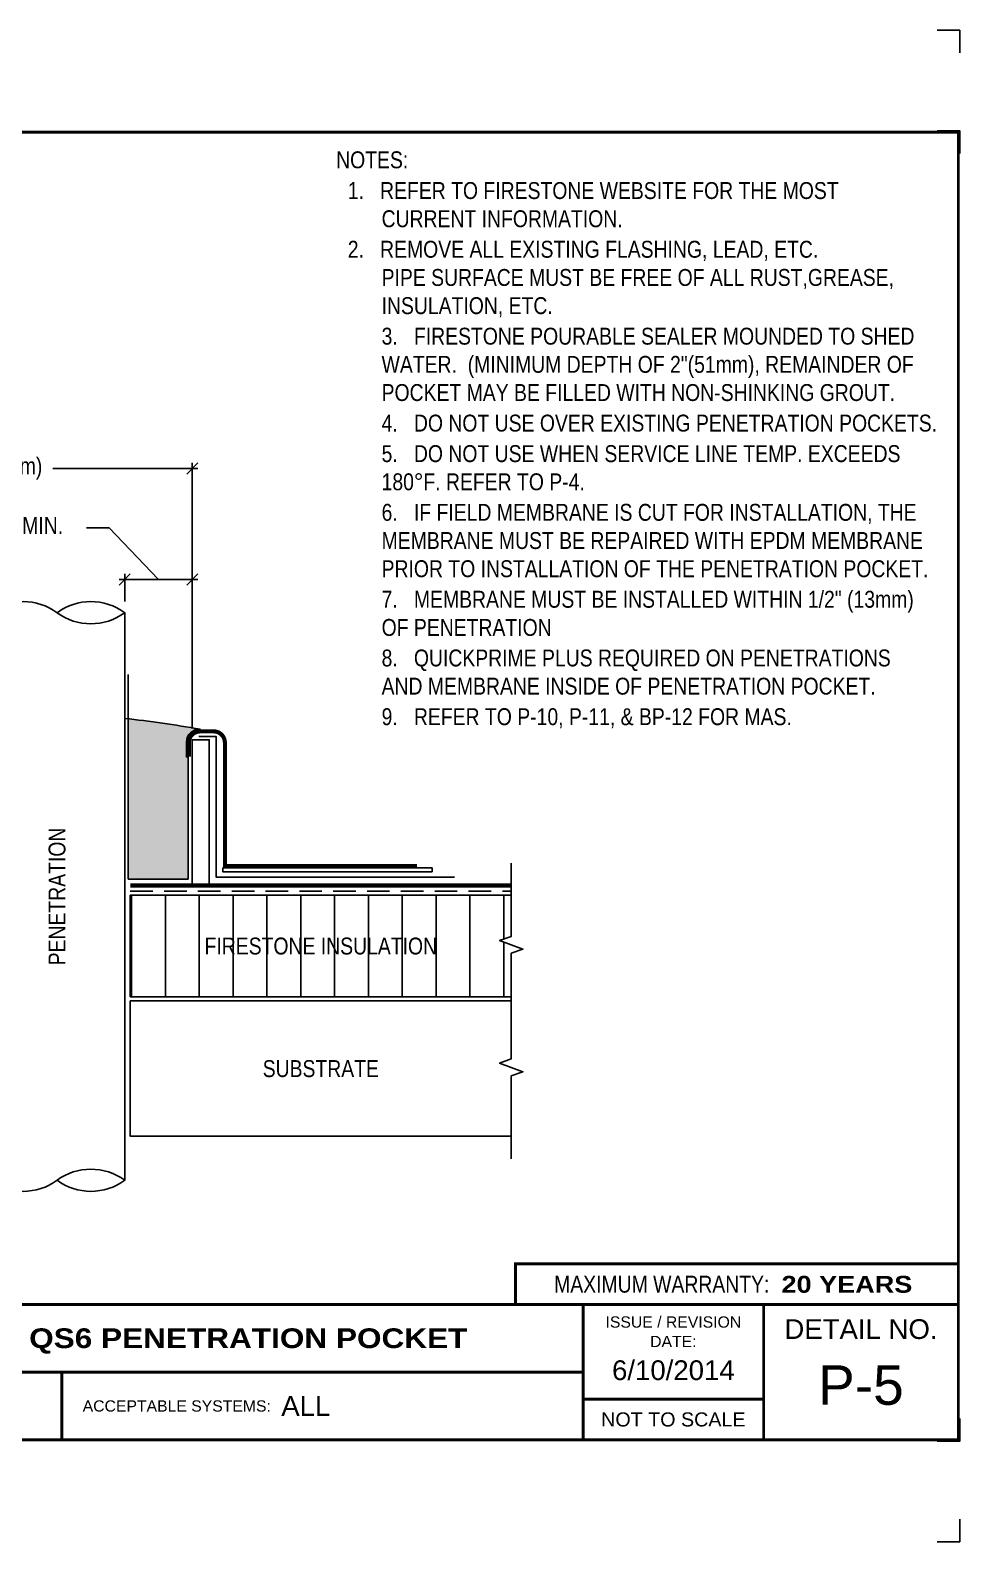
# Model space of a CAD drawing. Header units: inches. Extents: x 99.4 to 119.5, y -283.5 to -266.7.
# Drawn here: x 109.17 to 119.48, y -283.49 to -266.73 of the extents above; entities that cross this region are included whole.
import ezdxf
from ezdxf.enums import TextEntityAlignment as Align

# ---------------------------------------------------------------- set-up
doc = ezdxf.new("R2010")
doc.units = ezdxf.units.IN
doc.header["$MEASUREMENT"] = 0
doc.linetypes.add('HIDDEN', pattern=[0.375, 0.25, -0.125])
doc.layers.get('0').update_dxf_attribs({"linetype": 'CONTINUOUS'})
doc.layers.get('DEFPOINTS').update_dxf_attribs({"linetype": 'CONTINUOUS'})
for name, color, linetype in [('FSBP-ACCESSORY-OTHER', 7, 'CONTINUOUS'), ('FSBP-ADHESIVE', 1, 'HIDDEN'), ('FSBP-ANNO-NOTE', 7, 'CONTINUOUS'), ('FSBP-INSULATION', 7, 'CONTINUOUS'), ('FSBP-MEMBRANE', 7, 'CONTINUOUS'), ('FSBP-OTHER', 7, 'CONTINUOUS'), ('FSBP-SEALANTS', 1, 'CONTINUOUS'), ('FSBP-SUBSTRATE-GENERIC', 9, 'CONTINUOUS'), ('FSBP-TTLB', 7, 'CONTINUOUS'), ('FSBP-TTLB-BORDER', 7, 'CONTINUOUS'), ('FSBP-TTLB-TEXT', 7, 'CONTINUOUS')]:
    doc.layers.add(name, color=color, linetype=linetype)
doc.styles.add('FSBP_ARIAL', font='arial.ttf')
doc.styles.add('FSBP_ARIAL_BOLD', font='')
doc.styles.add('FSBP_ARIAL_NAR', font='ARIALN.TTF')
doc.styles.get('FSBP_ARIAL_BOLD').set_extended_font_data('Arial Black')
doc.linetypes.add('ZIGZAG', pattern='A,0.0001,-0.2,[131,ltypeshp.shx,S=0.2,R=0,X=-0.2,Y=0],-0.4,[131,ltypeshp.shx,S=0.2,R=180,X=0.2,Y=0],-0.2', length=0.8001)
doc.dimstyles.new('FSBP-DIM', dxfattribs={"dimtxt": 0.1875, "dimasz": 0.125, "dimexe": 0.0625, "dimexo": 0.125, "dimgap": 0.125, "dimtad": 0, "dimdec": 0, "dimzin": 1, "dimdsep": 46, "dimlunit": 4, "dimtxsty": 'FSBP_ARIAL_NAR', "dimblk": 'OBLIQUE', "dimcen": 0.09375, "dimdle": 0.0625, "dimclrd": 256, "dimclre": 256, "dimclrt": 256, "dimadec": 0, "dimazin": 0, "dimtfac": 1, "dimtdec": 0, "dimtmove": 1, "dimatfit": 3, "dimfxl": 1, "dimtolj": 1, "dimtzin": 0, "dimlwd": -1, "dimlwe": -1, "dimarcsym": 0})

# ---------------------------------------------------------------- blocks, each defined once
blk = doc.blocks.new('TTLB-EPDM_1')
at = {"layer": 'DEFPOINTS', "linetype": 'Continuous', "ltscale": 1.75}
for points in [[(20.01562500000003, 13.88083333333333), (20.01562500000003, 14.13083333333333), (19.76562500000003, 14.13083333333333)], [(20.01562500000003, -2.380833333333342), (20.01562500000003, -2.630833333333342), (19.76562500000003, -2.630833333333342)]]:
    blk.add_lwpolyline(points, dxfattribs=at)
at = {"layer": 'DEFPOINTS', "color": 1}
for points in [[(20.015625, 12.765625), (20.015625, 13.015625), (19.765625, 13.015625)], [(20.015625, -1.265625), (20.015625, -1.515625), (19.765625, -1.515625)]]:
    blk.add_lwpolyline(points, dxfattribs=at)
at = {"layer": 'FSBP-TTLB', "const_width": 0.03125}
blk.add_lwpolyline([(15.09028770518938, 0), (20, 0), (20, 0.4512598240669945), (15.09028770518938, 0.4512598240669945)], close=True, dxfattribs=at)
for points in [[(0, 0), (0, -1.5), (20, -1.5), (20, 0), (0, 0)], [(15.84028770518938, 0), (15.84028770518938, -1.5)], [(17.84110496735593, 0), (17.84110496735593, -1.5)], [(20, 0), (20, -1.5)], [(4.825208527206769, -0.75), (15.84028770518938, -0.75)], [(15.84028770518938, -1.048740175933006), (17.84110496735593, -1.048740175933006)]]:
    blk.add_lwpolyline(points, dxfattribs=at)
at = {"layer": 'FSBP-TTLB-BORDER', "const_width": 0.03125}
blk.add_lwpolyline([(20, 0), (20, 13), (0, 13), (0, 0)], dxfattribs=at)
at = {"layer": 'FSBP-TTLB-TEXT', "const_width": 0.03125}
blk.add_lwpolyline([(10.06152282927678, -0.75), (10.06152282927678, -1.5)], dxfattribs=at)
at = {"layer": 'FSBP-TTLB-TEXT', "style": 'FSBP_ARIAL_NAR'}
blk.add_text('MAXIMUM WARRANTY:', height=0.1875, dxfattribs=at).set_placement((17.90516569312837, 0.2256299120335257), align=Align.MIDDLE_RIGHT)
at = {"layer": 'FSBP-TTLB-TEXT', "style": 'FSBP_ARIAL'}
for s, height, p in [('ISSUE / REVISION', 0.125, (16.84069633627263, -0.1938496373466023)), ('DETAIL NO.', 0.21875, (18.92055248367797, -0.2724398367368792)), ('DATE:', 0.125, (16.84069633627263, -0.409973105348854)), ('NOT TO SCALE', 0.15625, (16.84069633627263, -1.274370087966503))]:
    blk.add_text(s, height=height, dxfattribs=at).set_placement(p, align=Align.MIDDLE_CENTER)
blk.add_text('ACCEPTABLE SYSTEMS:', height=0.125, dxfattribs=at).set_placement((10.29281281591562, -1.125), align=Align.MIDDLE_LEFT)
at = {"layer": 'FSBP-TTLB-TEXT'}
for tag, height, style, p in [('MAXIMUM_WARRANTY', 0.1875, 'FSBP_ARIAL_BOLD', (18.03987100774941, 0.2240244307510579)), ('ACCPT_SYSTEMS', 0.21875, 'FSBP_ARIAL', (12.49438170418193, -1.125))]:
    blk.add_attdef(tag, text='', height=height, dxfattribs=dict(at, style=style)).set_placement(p, align=Align.MIDDLE_LEFT)
for tag, height, style, p in [('DETAIL_DESCP_LINE_1', 0.21875, 'FSBP_ARIAL_BOLD', (10.33118450231211, -0.3736318192489421)), ('ISSUE_REV_DATE', 0.21875, 'FSBP_ARIAL', (16.84069633627263, -0.7282559425942452)), ('DETAIL_NUMBER', 0.4375, 'FSBP_ARIAL', (18.91941590748775, -0.8931630692489421))]:
    blk.add_attdef(tag, text='', height=height, dxfattribs=dict(at, style=style)).set_placement(p, align=Align.MIDDLE_CENTER)
blk = doc.blocks.new('_OBLIQUE')
at = {"color": 0, "linetype": 'ByBlock'}
blk.add_line((-0.5, -0.5), (0.5, 0.5), dxfattribs=at)
blk = doc.blocks.new('*D3')
at = {"layer": 'DEFPOINTS', "color": 0, "transparency": 16777216}
for p in [(110.9709365947356, -271.5863480049458), (106.4709365947356, -274.5948320892333), (110.9709365947356, -274.5948320892333)]:
    blk.add_point(p, dxfattribs=at)
at = {"layer": 'FSBP-ANNO-NOTE', "transparency": 16777216}
for p, q in [((106.4709365947356, -274.4698320892333), (106.4709365947356, -271.5238480049458)), ((110.9709365947356, -274.4698320892333), (110.9709365947356, -271.5238480049458)), ((106.4084365947356, -271.5863480049458), (108.0191119016933, -271.5863480049458)), ((111.0334365947356, -271.5863480049458), (109.4227612877779, -271.5863480049458))]:
    blk.add_line(p, q, dxfattribs=at)
at = {"layer": 'FSBP-ANNO-NOTE', "transparency": 16777216, "xscale": 0.125, "yscale": 0.125, "zscale": 0.125, "rotation": 180}
blk.add_blockref('_OBLIQUE', (106.4709365947356, -271.5863480049458), dxfattribs=at)
at = {"layer": 'FSBP-ANNO-NOTE', "transparency": 16777216, "xscale": 0.125, "yscale": 0.125, "zscale": 0.125}
blk.add_blockref('_OBLIQUE', (110.9709365947356, -271.5863480049458), dxfattribs=at)
at = {"layer": 'FSBP-ANNO-NOTE', "transparency": 16777216, "insert": (108.7209365947356, -271.5863480049458), "char_height": 0.1875, "attachment_point": 5, "style": 'FSBP_ARIAL_NAR'}
blk.add_mtext('\\A1;6" (152 mm)', dxfattribs=at)
blk = doc.blocks.new('*D4')
at = {"layer": 'DEFPOINTS', "color": 0, "transparency": 16777216}
for p in [(106.4709365947356, -272.8163715395297), (106.4709365947356, -273.1855214904306), (107.2209365947356, -273.1855214904306)]:
    blk.add_point(p, dxfattribs=at)
at = {"layer": 'FSBP-ANNO-NOTE', "transparency": 16777216}
for p, q in [((106.8459365947356, -272.8163715395297), (107.5959365947356, -272.2455305330916)), ((107.5959365947356, -272.2455305330916), (107.8459365947356, -272.2455305330916)), ((107.2834365947356, -272.8163715395297), (106.4084365947356, -272.8163715395297)), ((106.4709365947356, -273.0605214904306), (106.4709365947356, -272.7538715395297)), ((107.2209365947356, -273.0605214904306), (107.2209365947356, -272.7538715395297))]:
    blk.add_line(p, q, dxfattribs=at)
at = {"layer": 'FSBP-ANNO-NOTE', "transparency": 16777216, "xscale": 0.125, "yscale": 0.125, "zscale": 0.125, "rotation": 180}
blk.add_blockref('_OBLIQUE', (106.4709365947356, -272.8163715395297), dxfattribs=at)
at = {"layer": 'FSBP-ANNO-NOTE', "transparency": 16777216, "xscale": 0.125, "yscale": 0.125, "zscale": 0.125}
blk.add_blockref('_OBLIQUE', (107.2209365947356, -272.8163715395297), dxfattribs=at)
at = {"layer": 'FSBP-ANNO-NOTE', "transparency": 16777216, "insert": (107.9709365947356, -272.2455305330916), "char_height": 0.1875, "attachment_point": 4, "style": 'FSBP_ARIAL_NAR'}
blk.add_mtext('\\A1;1" (25 mm) MIN.', dxfattribs=at)

msp = doc.modelspace()

# ---------------------------------------------------------------- hatches: boundary and pattern name
at = {"layer": 'FSBP-INSULATION'}
h = msp.add_hatch(dxfattribs=at)
h.set_pattern_fill('LINE', color=256, scale=3, angle=90, style=0)
h.set_pattern_definition([(90, (-87.32735632085337, -126.1315865899867), (-0.375, 2.296136913416957e-17), [])])
h.paths.add_polyline_path([(110.2834365947356, -276.3189388021475), (110.2834365947356, -277.4439388021475), (114.5066905951048, -277.4439388021475), (114.5066905951047, -276.8686074269291), (114.3779025910677, -276.8217324269292), (114.5066905951047, -276.7748574269292), (114.5066905951048, -276.3189388021474)])
h.paths.add_polyline_path([(111.057719205425, -277.026891991097), (113.7324079844154, -277.026891991097), (113.7324079844154, -276.735857714153), (111.057719205425, -276.735857714153)], flags=24)
at = {"layer": 'FSBP-SEALANTS'}
h = msp.add_hatch(dxfattribs=at)
h.set_pattern_fill('AR-SAND', color=256, scale=0.025, style=0)
h.set_pattern_definition([(37.50000000000001, (0.6726436791468586, -69.42699201325243), (-0.001574833952740204, 0.04817059422532897), [0, -0.03800000000000001, 0, -0.0425, 0, -0.040625]), (7.499999999999999, (0.6726436791468586, -69.42699201325243), (0.04424441763169318, 0.07055365163074351), [0, -0.0205, 0, -0.03425, 0, -0.013125]), (327.5, (0.6418936791468586, -69.42699201325243), (0.07785354654378739, 0.0001414763384241069), [0, -0.0125, 0, -0.04500000000000001, 0, -0.05875]), (317.5, (0.6418936791468586, -69.42699201325243), (0.07515316511430735, 0.02194188912335623), [0, -0.00625, 0, -0.0295, 0, -0.03375])])
h.paths.add_polyline_path([(107.1740615947356, -274.3619573145783, 0.01476056351191023), (106.3843749899176, -274.4766092475708, -0.4340959623031969), (106.5355676863711, -274.6265791341452), (106.5355676863709, -274.7837683610231), (106.5104952022556, -274.7837683610231), (106.5104952022556, -276.1396254787335), (107.1740615947357, -276.1396254787335)])
h.paths.add_polyline_path([(108.0149578882371, -276.1396254787335), (108.6785242807173, -276.1396254787335), (108.6785242807173, -274.2732591900979, 0.01227834983910379), (108.0149578882371, -274.2916262706225)])
h.paths.add_polyline_path([(110.2604952022556, -276.1396254787336), (110.9240615947357, -276.1396254787335), (110.9240615947356, -274.7837683610231), (110.9057475295017, -274.7837683610231), (110.9057475295016, -274.6265791341473, -0.4340959623075848), (111.0569402259567, -274.476609247571, 0.01488640183249156), (110.2604952022555, -274.361180701969)])

# ---------------------------------------------------------------- linework, layer by layer
at = {"layer": 'FSBP-ACCESSORY-OTHER'}
msp.add_lwpolyline([(111.1584365947356, -276.2110181785984), (111.1584365947356, -274.5948320892333), (110.9709365947356, -274.5948320892333), (110.9709365947356, -276.2110181785984)], dxfattribs=at)
at = {"layer": 'FSBP-ADHESIVE', "linetype": 'ZIGZAG', "ltscale": 0.17}
for p, q in [((110.2604952022556, -276.1396254787335), (110.2604952022555, -273.8715735984609)), ((110.9240615947357, -276.1396254787335), (110.9240615947356, -274.7823320892333)), ((110.2604952022556, -276.1396254787335), (110.9240615947357, -276.1396254787335))]:
    msp.add_line(p, q, dxfattribs=at)
at = {"layer": 'FSBP-ADHESIVE', "linetype": 'HIDDEN'}
msp.add_line((110.2834365947356, -276.2720638021475), (114.5066905951048, -276.2720638021475), dxfattribs=at)
at = {"layer": 'FSBP-ADHESIVE', "linetype": 'ZIGZAG', "ltscale": 0.17}
msp.add_lwpolyline([(111.043623096998, -274.5580536890527), (111.2338705668716, -274.5580536890527), (111.2338705668711, -276.1172681785984), (113.8786795390071, -276.1172681785984)], dxfattribs=at)
at = {"layer": 'FSBP-ANNO-NOTE'}
for p, q in [((110.1584365947356, -272.8163715395298), (111.0334365947356, -272.8163715395298)), ((110.2209365947356, -273.0605214904306), (110.2209365947356, -272.7538715395298)), ((110.9709365947356, -273.0278171139797), (110.9709365947356, -272.7211671630789))]:
    msp.add_line(p, q, dxfattribs=at)
msp.add_lwpolyline([(110.5959365947356, -272.8163715395298), (110.0491823105958, -272.2455305330916), (109.7991823105958, -272.2455305330916)], dxfattribs=at)
at = {"layer": 'FSBP-INSULATION'}
msp.add_lwpolyline([(114.5066905951049, -275.9610181785984), (114.5066905951047, -276.7748574269292), (114.3779025910678, -276.8217324269292), (114.6354785991417, -276.9154824269292), (114.5066905951047, -276.9623574269292), (114.5066905951048, -277.4439388021475), (110.2834365947356, -277.4439388021475), (110.2834365947356, -276.3189388021475), (114.5066905951048, -276.3189388021475)], dxfattribs=at)
at = {"layer": 'FSBP-MEMBRANE'}
msp.add_lwpolyline([(113.4598155951048, -275.9926502343268, 0.04499999999999999, 0.04499999999999999, 0), (111.3318045390071, -275.9926502343268, 0.04499999999999999, 0.04499999999999999, 0), (111.3318045390071, -274.6260820892333, 0.04499999999999999, 0.04687499999999999, 0.4142135623730909), (111.2068045390071, -274.5010820892333, 0.04687499999999999, 0.04687499999999999, 0), (111.0712203205512, -274.5010820892333, 0.04687499999999999, 0.04687499999999999, 0), (111.0563779872153, -274.5010820892333, 0.04687499999999999, 0.04687499999999999, 0.4142135623730951), (110.9313779872153, -274.6260820892333, 0.04687499999999999, 0.04687499999999999, 0), (110.9313779872153, -274.7823320892333, 0, 0, 0)], format="xyseb", dxfattribs=at)
msp.add_lwpolyline([(113.6286795390071, -276.0601502343268), (111.3093045390072, -276.0601502343268), (111.3093045390072, -276.0151502343268), (113.6286795390071, -276.0151502343268)], close=True, dxfattribs=at)
at = {"layer": 'FSBP-MEMBRANE', "const_width": 0.046875}
msp.add_lwpolyline([(110.2834365947356, -276.2110181785984), (114.5066905951048, -276.2110181785984)], dxfattribs=at)
at = {"layer": 'FSBP-OTHER'}
msp.add_lwpolyline([(108.7209365947356, -273.1855214904307), (108.7209365947356, -279.4789809794686, 0.3281646513244319), (109.4709365947356, -279.4789809794685, -0.3281646513244413), (110.2209365947356, -279.4789809794685), (110.2209365947356, -273.1855214904307, -0.328164651324441), (109.4709365947357, -273.1855214904307, 0.3281646513244319)], format="xyb", close=True, dxfattribs=at)
for centre, start, end in [((109.8459365947356, -273.6953501454327), 53.66398493457888, 126.336015065414), ((109.8459365947356, -278.9691523244664), 233.663984934586, 306.3360150654211)]:
    msp.add_arc(centre, 0.6328903992487896, start, end, dxfattribs=at)
at = {"layer": 'FSBP-SEALANTS'}
msp.add_lwpolyline([(110.2209365947356, -274.3567040977978, -0.01562282800860272), (111.0569402259568, -274.476609247571, 0.4165940219169534), (110.9057475295015, -274.6179398064168), (110.9057475295017, -274.7837683610231), (110.9240615947356, -274.7837683610231)], format="xyb", dxfattribs=at)
at = {"layer": 'FSBP-SUBSTRATE-GENERIC'}
for points in [[(114.5066905951048, -278.9908138021475), (110.2834365947356, -278.9908138021475), (110.2834365947356, -277.4908138021475), (114.5066905951048, -277.4908138021475)], [(114.5066905951046, -279.2408138021475), (114.5066905951047, -278.3217324269292), (114.6354785991417, -278.2748574269292), (114.3779025910678, -278.1811074269292), (114.5066905951047, -278.1342324269292), (114.5066905951048, -277.4439388021475)]]:
    msp.add_lwpolyline(points, dxfattribs=at)

# ---------------------------------------------------------------- block references
msp.add_blockref('TTLB-EPDM_1', (99.46270113045534, -280.8569812761309)).add_auto_attribs({'DETAIL_DESCP_LINE_1': 'PENETRATION WITH QS6 PENETRATION POCKET', 'ACCPT_SYSTEMS': 'ALL', 'ISSUE_REV_DATE': '6/10/2014', 'DETAIL_NUMBER': 'P-5', 'MAXIMUM_WARRANTY': '20 YEARS'})
at = {"layer": 'FSBP-ANNO-NOTE', "xscale": 0.125, "yscale": 0.125, "zscale": 0.125, "rotation": 180}
msp.add_blockref('_OBLIQUE', (110.2209365947356, -272.8163715395298), dxfattribs=at)
at = {"layer": 'FSBP-ANNO-NOTE', "xscale": 0.125, "yscale": 0.125, "zscale": 0.125}
msp.add_blockref('_OBLIQUE', (110.9709365947356, -272.8163715395298), dxfattribs=at)

# ---------------------------------------------------------------- texts
at = {"layer": 'FSBP-ANNO-NOTE', "style": 'FSBP_ARIAL_NAR'}
msp.add_text('NOTES:', height=0.1875, dxfattribs=at).set_placement((112.5651642017574, -268.1631715129593), align=Align.MIDDLE_LEFT)
msp.add_text('PENETRATION', height=0.1875, rotation=90, dxfattribs=at).set_placement((109.4709365947356, -276.3322512349496), align=Align.MIDDLE)
for s, p in [('FIRESTONE INSULATION', (112.3950635949202, -276.8814388021475)), ('SUBSTRATE', (112.3950635949202, -278.2408138021475))]:
    msp.add_text(s, height=0.1875, dxfattribs=at).set_placement(p, align=Align.MIDDLE_CENTER)
at = {"layer": 'FSBP-ANNO-NOTE', "insert": (112.6941601106083, -268.4101935162639), "char_height": 0.1875, "attachment_point": 1, "style": 'FSBP_ARIAL_NAR'}
msp.add_mtext_dynamic_manual_height_columns('\\A1;\\pi-0.375,l0.375,t0.1875,0.375;1.   REFER TO FIRESTONE WEBSITE FOR THE MOST CURRENT INFORMATION.\\P{\\H0.083333x;\\P\\pt0.375;}2.   REMOVE ALL EXISTING FLASHING, LEAD, ETC.\\P\\pi0;PIPE SURFACE MUST BE FREE OF ALL RUST,GREASE, INSULATION, ETC.\\P{\\fArial Narrow|b1|i0|c0|p34;\\H0.083333x;\\P\\pi-0.375;}3.   FIRESTONE POURABLE SEALER MOUNDED TO SHED WATER.  (MINIMUM DEPTH OF 2"(51mm), REMAINDER OF POCKET MAY BE FILLED WITH NON-SHINKING GROUT. {\\H0.083333x;\\P\\P}4.   DO NOT USE OVER EXISTING PENETRATION POCKETS.\\P{\\H0.083333x;\\P}5.   DO NOT USE WHEN SERVICE LINE TEMP. EXCEEDS 180°F. REFER TO P-4.\\P{\\H0.083333x;\\P}6.   IF FIELD MEMBRANE IS CUT FOR INSTALLATION, THE MEMBRANE MUST BE REPAIRED WITH EPDM MEMBRANE PRIOR TO INSTALLATION OF THE PENETRATION POCKET.\\P{\\H0.083333x;\\P}7.   MEMBRANE MUST BE INSTALLED WITHIN 1/2" (13mm) OF PENETRATION\\P{\\H0.083333x;\\P}8.   QUICKPRIME PLUS REQUIRED ON PENETRATIONS AND MEMBRANE INSIDE OF PENETRATION POCKET.\\P{\\H0.083333x;\\P}9.   REFER TO P-10, P-11, & BP-12 FOR MAS.', width=6.501205515490511, gutter_width=23.08110225731588, heights=[7.009269881965908], dxfattribs=at)

# ---------------------------------------------------------------- dimensions: what is measured, and where the dimension line sits
at = {"layer": 'FSBP-ANNO-NOTE'}
dim = msp.add_linear_dim(base=(110.9709365947356, -271.5863480049458), p1=(106.4709365947356, -274.5948320892333), p2=(110.9709365947356, -274.5948320892333), text='6" (152 mm)', dimstyle='FSBP-DIM', dxfattribs=at)
dim.commit()
dim.dimension.update_dxf_attribs({"geometry": '*D3', "text_midpoint": (108.7209365947356, -271.5863480049458)})
dim = msp.add_linear_dim(base=(106.4709365947356, -272.8163715395297), p1=(107.2209365947356, -273.1855214904306), p2=(106.4709365947356, -273.1855214904306), angle=180, text='1" (25 mm) MIN.', dimstyle='FSBP-DIM', dxfattribs=at)
dim.commit()
dim.dimension.update_dxf_attribs({"geometry": '*D4', "text_midpoint": (107.9709365947356, -272.2455305330916), "dimtype": 160})

doc.saveas('drawing.dxf')
